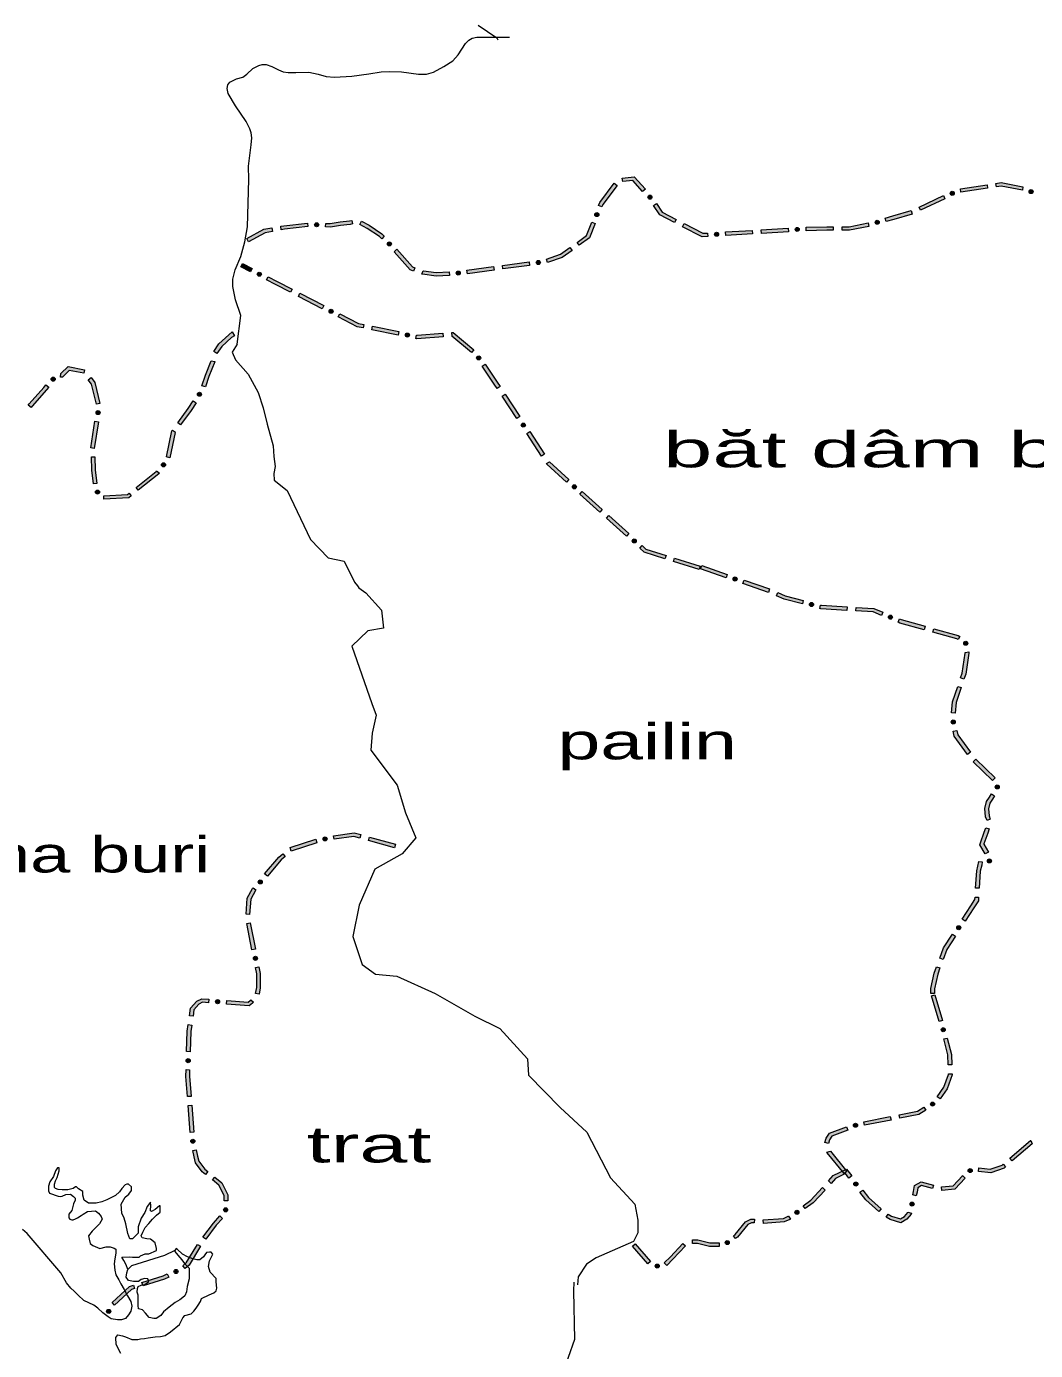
# Model space of a CAD drawing. Header units: metres. Extents: x -835890 to 1024355, y 79891 to 2211954.
# Drawn here: x -633414 to -520907, y 929278 to 1076855 of the extents above; entities that cross this region are included whole.
import ezdxf

# ---------------------------------------------------------------- set-up
doc = ezdxf.new("R2010")
doc.units = ezdxf.units.M
doc.header["$LTSCALE"] = 2200
for name, color, linetype, lineweight in [('18', 7, 'Continuous', 13), ('20', 7, 'Continuous', 13), ('36', 7, 'Continuous', 13), ('37', 7, 'Continuous', 13)]:
    doc.layers.add(name, color=color, linetype=linetype, lineweight=lineweight)

msp = doc.modelspace()

# ---------------------------------------------------------------- hatches: boundary and pattern name
at = {"layer": '37'}
for points in [[(-564711, 1058448), (-565802, 1059689), (-566934, 1059563), (-566978, 1059961), (-565639, 1060110), (-564411, 1058712)], [(-567565, 1059139), (-569151, 1057021), (-569263, 1056741), (-569634, 1056890), (-569503, 1057218), (-567886, 1059379)], [(-530390, 1058161, 1), (-529983, 1058353, 1)], [(-526252, 1058822), (-529218, 1058373), (-529278, 1058768), (-526312, 1059217)], [(-522377, 1058607), (-524754, 1059048), (-525263, 1058971), (-525323, 1059367), (-524747, 1059454), (-522304, 1059000)], [(-521615, 1058536, 1), (-521196, 1058370, 1)], [(-564050, 1057997, 1), (-563753, 1057659, 1)], [(-561166, 1054999), (-562808, 1055855), (-563488, 1056909), (-563152, 1057126), (-562529, 1056161), (-560981, 1055354)], [(-531006, 1057649), (-533718, 1056367), (-533889, 1056728), (-531176, 1058010)], [(-597044, 1054851), (-597316, 1054791), (-598397, 1054673), (-599522, 1054485), (-600067, 1054508), (-600050, 1054908), (-599546, 1054886), (-598452, 1055069), (-597382, 1055186), (-597131, 1055242)], [(-569903, 1055678, 1), (-569736, 1056096, 1)], [(-538775, 1054971, 1), (-538343, 1055095, 1)], [(-534661, 1055953), (-536718, 1055352), (-537543, 1055116), (-537653, 1055501), (-536829, 1055736), (-534773, 1056337)], [(-605983, 1054017), (-606808, 1053871), (-608648, 1052866), (-608840, 1053217), (-606942, 1054253), (-606053, 1054411)], [(-602033, 1054546), (-604646, 1054255), (-604998, 1054192), (-605068, 1054586), (-604703, 1054651), (-602077, 1054944)], [(-601282, 1054761, 1), (-600833, 1054741, 1)], [(-593799, 1053187), (-594055, 1053443), (-595418, 1054354), (-596246, 1054800), (-596056, 1055152), (-595211, 1054697), (-593800, 1053754), (-593516, 1053470)], [(-570004, 1054884), (-570643, 1053285), (-571774, 1052470), (-572008, 1052794), (-570971, 1053541), (-570376, 1055032)], [(-557449, 1053434), (-558087, 1053395), (-560279, 1054537), (-560094, 1054892), (-558001, 1053801), (-557473, 1053833)], [(-556687, 1053680, 1), (-556238, 1053707, 1)], [(-552458, 1053733), (-555453, 1053553), (-555477, 1053953), (-552482, 1054132)], [(-548465, 1053972), (-551460, 1053793), (-551484, 1054192), (-548489, 1054372)], [(-547704, 1054218, 1), (-547254, 1054245, 1)], [(-543481, 1054140), (-544169, 1054140), (-546474, 1054070), (-546486, 1054470), (-544175, 1054540), (-543481, 1054540)], [(-539484, 1054575), (-541655, 1054140), (-542481, 1054140), (-542481, 1054540), (-541695, 1054540), (-539563, 1054967)], [(-593110, 1052780, 1), (-592793, 1052461, 1)], [(-590258, 1049591), (-590621, 1049721), (-592424, 1051753), (-592125, 1052018), (-590390, 1050063), (-590123, 1049967)], [(-576568, 1050519, 1), (-576121, 1050578, 1)], [(-572586, 1051885), (-573674, 1051102), (-575305, 1050557), (-575432, 1050936), (-573858, 1051462), (-572819, 1052210)], [(-608433, 1049523), (-609512, 1050078), (-609329, 1050434), (-608250, 1049879)], [(-607652, 1049346, 1), (-607252, 1049141, 1)], [(-586256, 1049105), (-587739, 1049043), (-589257, 1049233), (-589316, 1049254), (-589181, 1049630), (-589164, 1049624), (-587723, 1049444), (-586272, 1049504)], [(-585490, 1049339, 1), (-585044, 1049398, 1)], [(-581275, 1049695), (-584249, 1049301), (-584302, 1049698), (-581327, 1050091)], [(-577310, 1050219), (-580284, 1049826), (-580336, 1050222), (-577362, 1050616)], [(-603989, 1047233), (-605652, 1048093), (-606654, 1048608), (-606471, 1048964), (-605468, 1048448), (-603805, 1047588)], [(-600436, 1045395), (-603100, 1046773), (-602917, 1047128), (-600252, 1045750)], [(-599655, 1045217, 1), (-599256, 1045010, 1)], [(-595883, 1043249), (-596540, 1043381), (-598659, 1044476), (-598475, 1044832), (-596407, 1043762), (-595804, 1043641)], [(-591960, 1042463), (-594902, 1043052), (-594823, 1043445), (-591882, 1042855)], [(-610565, 1042185), (-610570, 1042194), (-611647, 1041204), (-612201, 1040392), (-612531, 1040617), (-611952, 1041468), (-610474, 1042825), (-610219, 1042386)], [(-591161, 1042507, 1), (-590720, 1042418, 1)], [(-586955, 1042266), (-589891, 1042048), (-589999, 1042070), (-589921, 1042462), (-589866, 1042451), (-586985, 1042665)], [(-583786, 1040500), (-585987, 1042338), (-585958, 1042340), (-585987, 1042739), (-585855, 1042749), (-583530, 1040807)], [(-627006, 1038201), (-628640, 1038526), (-629409, 1037750), (-629619, 1037766), (-629591, 1038164), (-629564, 1038163), (-628773, 1038960), (-626928, 1038593)], [(-612417, 1039508), (-612422, 1039482), (-613079, 1037837), (-613467, 1036672), (-613846, 1036798), (-613455, 1037974), (-612808, 1039596), (-612810, 1039585)], [(-583122, 1040103, 1), (-582869, 1039731, 1)], [(-580921, 1036495), (-581251, 1036999), (-582598, 1038978), (-582267, 1039203), (-580919, 1037221), (-580587, 1036714)], [(-630583, 1037371, 1), (-630291, 1037713, 1)], [(-625605, 1034749), (-626167, 1037001), (-626526, 1037480), (-626205, 1037719), (-625799, 1037176), (-625217, 1034846)], [(-630934, 1036651), (-631176, 1036369), (-632793, 1034530), (-632897, 1034396), (-633213, 1034640), (-633102, 1034785), (-631478, 1036630), (-631239, 1036911)], [(-614247, 1035670, 1), (-614004, 1036049, 1)], [(-614497, 1034910), (-615058, 1034035), (-616224, 1032443), (-616546, 1032679), (-615388, 1034262), (-614834, 1035126)], [(-578730, 1033148), (-580374, 1035658), (-580039, 1035877), (-578396, 1033367)], [(-625400, 1034037, 1), (-625470, 1033593, 1)], [(-626252, 1029894), (-625787, 1032858), (-625392, 1032796), (-625857, 1029832)], [(-616814, 1031636), (-616830, 1031615), (-617423, 1028789), (-617815, 1028871), (-617203, 1031782), (-617137, 1031872)], [(-578138, 1032609, 1), (-577892, 1032233, 1)], [(-575992, 1028965), (-577635, 1031475), (-577300, 1031694), (-575657, 1029184)], [(-625947, 1025869), (-626137, 1027390), (-626181, 1028875), (-625781, 1028887), (-625737, 1027421), (-625550, 1025918)], [(-618589, 1027082), (-618666, 1026983), (-620946, 1025156), (-621196, 1025468), (-618953, 1027266), (-618905, 1027328)], [(-618272, 1027817, 1), (-617996, 1028173, 1)], [(-573197, 1026068), (-575395, 1028054), (-575444, 1028128), (-575109, 1028347), (-575088, 1028316), (-572929, 1026365)], [(-572487, 1025697, 1), (-572153, 1025395, 1)], [(-625632, 1025133, 1), (-625351, 1024781, 1)], [(-621726, 1024530), (-621995, 1024315), (-624774, 1024160), (-624797, 1024559), (-622146, 1024707), (-621976, 1024842)], [(-569486, 1022717), (-571712, 1024728), (-571444, 1025024), (-569218, 1023013)], [(-566518, 1020036), (-568744, 1022046), (-568476, 1022343), (-566250, 1020332)], [(-565809, 1019664, 1), (-565475, 1019363, 1)], [(-562227, 1017527), (-564547, 1018256), (-565033, 1018695), (-564765, 1018992), (-564344, 1018611), (-562107, 1017908)], [(-558411, 1016327), (-561273, 1017227), (-561153, 1017608), (-558291, 1016709)], [(-555417, 1015410), (-558253, 1016387), (-558123, 1016765), (-555287, 1015788)], [(-554619, 1015346, 1), (-554194, 1015200, 1)], [(-550690, 1013781), (-553526, 1014758), (-553396, 1015137), (-550559, 1014159)], [(-546902, 1012487), (-548936, 1013017), (-549786, 1013395), (-549624, 1013761), (-548803, 1013396), (-546801, 1012874)], [(-546102, 1012485, 1), (-545666, 1012371, 1)], [(-541938, 1011772), (-544835, 1011947), (-544967, 1011982), (-544866, 1012369), (-544771, 1012344), (-541913, 1012171)], [(-538085, 1011212), (-539014, 1011595), (-540939, 1011711), (-540915, 1012111), (-538923, 1011990), (-537933, 1011582)], [(-537292, 1011102, 1), (-536876, 1010931, 1)], [(-533331, 1009616), (-536028, 1010365), (-536236, 1010451), (-536084, 1010821), (-535898, 1010744), (-533224, 1010001)], [(-529545, 1008522), (-529677, 1008601), (-532367, 1009348), (-532260, 1009734), (-529518, 1008972), (-529340, 1008865)], [(-528724, 1008330, 1), (-528661, 1007885, 1)], [(-529262, 1004238), (-529086, 1004767), (-528739, 1007020), (-528749, 1007089), (-528353, 1007146), (-528335, 1007017), (-528695, 1004673), (-528882, 1004112)], [(-530261, 1000341), (-530148, 1001579), (-529578, 1003290), (-529199, 1003163), (-529754, 1001496), (-529863, 1000305)], [(-530120, 999552, 1), (-530032, 999110, 1)], [(-528479, 995719), (-529962, 997742), (-530076, 998311), (-529684, 998390), (-529587, 997907), (-528156, 995956)], [(-525696, 992813), (-527844, 994907), (-527565, 995194), (-525417, 993099)], [(-525091, 992305, 1), (-525257, 991887, 1)], [(-526314, 988355), (-526487, 988764), (-526551, 989701), (-526377, 990457), (-526024, 990965), (-525809, 991318), (-525467, 991110), (-525689, 990747), (-526005, 990292), (-526148, 989669), (-526092, 988858), (-525946, 988510)], [(-526509, 984638), (-527099, 985632), (-527046, 985865), (-526619, 987052), (-526462, 987548), (-526080, 987426), (-526240, 986924), (-526661, 985752), (-526674, 985698), (-526165, 984842)], [(-601031, 985883), (-603884, 984954), (-604008, 985334), (-601155, 986263)], [(-600347, 986272, 1), (-599902, 986338, 1)], [(-596241, 986393), (-596914, 986581), (-599106, 986255), (-599165, 986650), (-596889, 986989), (-596133, 986779)], [(-592388, 985318), (-595278, 986125), (-595170, 986510), (-592281, 985704)], [(-604576, 984347), (-605008, 983973), (-606550, 982139), (-606857, 982396), (-605293, 984255), (-604838, 984650)], [(-527585, 980822), (-527461, 982754), (-527218, 983792), (-526839, 983756), (-526877, 983358), (-526908, 983361), (-527064, 982695), (-527186, 980796)], [(-526007, 984063, 1), (-526104, 983624, 1)], [(-607492, 981330, 1), (-607202, 981674, 1)], [(-607838, 980608), (-607891, 980545), (-608411, 979579), (-608531, 977890), (-608930, 977918), (-608804, 979693), (-608224, 980771), (-608144, 980865)], [(-529090, 977350), (-528111, 978851), (-527668, 979540), (-527650, 979824), (-527251, 979798), (-527276, 979411), (-527776, 978634), (-528754, 977131)], [(-608465, 976954), (-607883, 974011), (-608275, 973933), (-608857, 976876)], [(-531591, 972996), (-531163, 974169), (-530182, 975674), (-529846, 975456), (-530803, 973989), (-531216, 972859)], [(-529345, 976591, 1), (-529591, 976214, 1)], [(-607841, 972770, 1), (-607929, 973212, 1)], [(-607495, 972049), (-607347, 971300), (-607347, 969689), (-607472, 969000), (-607865, 969071), (-607747, 969725), (-607747, 971261), (-607887, 971971)], [(-532571, 969073), (-532571, 969627), (-532197, 971340), (-531935, 972057), (-531559, 971919), (-531812, 971228), (-532171, 969584), (-532171, 969073)], [(-613113, 968037), (-613791, 968088), (-614179, 967894), (-614742, 967260), (-614845, 966537), (-615241, 966593), (-615121, 967436), (-614427, 968217), (-613871, 968495), (-613083, 968436)], [(-612325, 968178, 1), (-611876, 968143, 1)], [(-608088, 968108), (-608196, 967987), (-608586, 967693), (-611119, 967885), (-611089, 968284), (-608706, 968104), (-608468, 968282), (-608387, 968374)], [(-531652, 965935), (-532503, 968812), (-532119, 968926), (-531268, 966049)], [(-614986, 965547), (-615085, 964853), (-615156, 962577), (-615556, 962590), (-615484, 964888), (-615382, 965603)], [(-531252, 965246, 1), (-531141, 964809, 1)], [(-530652, 961109), (-530692, 962223), (-531145, 964009), (-530757, 964107), (-530293, 962280), (-530253, 961123)], [(-615394, 961359, 1), (-615380, 961809, 1)], [(-615219, 960578), (-615242, 959842), (-615068, 957607), (-615467, 957576), (-615642, 959833), (-615618, 960591)], [(-531879, 957571), (-531117, 958646), (-530615, 960053), (-530617, 960110), (-530217, 960124), (-530213, 959991), (-530759, 958460), (-531553, 957340)], [(-614990, 956610), (-614758, 953619), (-615157, 953588), (-615389, 956579)], [(-536116, 955552), (-534051, 955962), (-533349, 956392), (-533140, 956051), (-533903, 955584), (-536038, 955160)], [(-532199, 956861, 1), (-532583, 956626, 1)], [(-540039, 954772), (-537097, 955357), (-537019, 954965), (-539961, 954380)], [(-544381, 952458), (-544249, 952946), (-543881, 953498), (-541987, 954214), (-541846, 953839), (-543619, 953170), (-543880, 952778), (-543995, 952353)], [(-540770, 954459, 1), (-541191, 954300, 1)], [(-614821, 952388, 1), (-614905, 952830, 1)], [(-521293, 952326), (-521272, 952333), (-523494, 950404), (-523756, 950706), (-521474, 952687), (-521420, 952705)], [(-614479, 951664), (-614343, 950955), (-614197, 950370), (-613530, 949479), (-613202, 949220), (-613450, 948906), (-613819, 949198), (-614566, 950195), (-614734, 950869), (-614872, 951589)], [(-542238, 948995), (-544140, 951297), (-544167, 951389), (-543783, 951502), (-543779, 951489), (-541929, 949250)], [(-541716, 948500), (-542105, 948999), (-543206, 948454), (-543701, 947909), (-543997, 948178), (-543451, 948779), (-541990, 949503), (-541401, 948746)], [(-528353, 949175, 1), (-528035, 949494, 1)], [(-524249, 949748), (-524419, 949600), (-525906, 949075), (-527263, 949226), (-527219, 949624), (-525953, 949483), (-524624, 949952), (-524511, 950050)], [(-612418, 948598), (-611630, 947974), (-610960, 946633), (-610960, 945954), (-611360, 945954), (-611360, 946539), (-611948, 947715), (-612666, 948285)], [(-541082, 948011, 1), (-540806, 947656, 1)], [(-532406, 947319), (-533608, 947655), (-534031, 947414), (-534102, 946918), (-534215, 946507), (-534601, 946614), (-534494, 947000), (-534399, 947664), (-533662, 948086), (-532298, 947704)], [(-528760, 948486), (-528768, 948477), (-529894, 947265), (-531362, 947111), (-531404, 947509), (-530085, 947647), (-529056, 948755), (-529043, 948769)], [(-544374, 947169), (-545681, 945732), (-546578, 945095), (-546810, 945421), (-545947, 946033), (-544670, 947438)], [(-538373, 944759), (-539830, 946077), (-540488, 946922), (-540172, 947167), (-539536, 946350), (-538105, 945056)], [(-611230, 944732, 1), (-611192, 945180, 1)], [(-547693, 944549, 1), (-547326, 944809, 1)], [(-534747, 944579), (-534779, 944462), (-535244, 943904), (-535931, 943511), (-537116, 943876), (-537544, 944148), (-537329, 944486), (-536947, 944243), (-535979, 943945), (-535505, 944215), (-535142, 944651), (-535132, 944686)], [(-534734, 945379, 1), (-534614, 945813, 1)], [(-611546, 944000), (-612264, 943233), (-613420, 941690), (-613740, 941930), (-612571, 943491), (-611838, 944273)], [(-552266, 943506), (-552567, 943525), (-552978, 943320), (-554126, 941925), (-554356, 941752), (-554596, 942072), (-554404, 942217), (-553232, 943639), (-552649, 943931), (-552241, 943906)], [(-548209, 943937), (-548284, 943884), (-548915, 943614), (-551241, 943448), (-551269, 943847), (-549010, 944008), (-548481, 944235), (-548441, 944263)], [(-556198, 940877), (-556253, 940877), (-557272, 940877), (-558598, 941208), (-559157, 941208), (-559157, 941608), (-558548, 941608), (-557223, 941277), (-556253, 941277), (-556198, 941277)], [(-613995, 940896), (-615288, 938787), (-615735, 938403), (-615996, 938707), (-615596, 939050), (-614335, 941105)], [(-564140, 938925), (-565845, 940922), (-565540, 941182), (-563836, 939184)], [(-559929, 940929), (-561329, 939446), (-562012, 938763), (-562295, 939046), (-561616, 939725), (-560220, 941204)], [(-555456, 941177, 1), (-555096, 941447, 1)], [(-563308, 938731, 1), (-562864, 938657, 1)], [(-617556, 937471), (-618039, 937238), (-620413, 936479), (-620535, 936861), (-618187, 937611), (-617730, 937831)], [(-616945, 937987, 1), (-616540, 938183, 1)], [(-621366, 936175), (-621702, 936068), (-623584, 934334), (-623855, 934629), (-621908, 936422), (-621487, 936556)], [(-624364, 933443, 1), (-624133, 933829, 1)]]:
    msp.add_hatch(color=256, dxfattribs=at).paths.add_polyline_path(points)

# ---------------------------------------------------------------- linework, layer by layer
at = {"layer": '18'}
for points in [[(-630168, 949298), (-630396, 948668), (-630796, 948095), (-630968, 947579), (-630968, 947063), (-630854, 946834), (-629882, 946490), (-629654, 946433), (-629425, 946490), (-629025, 946662), (-628511, 946720), (-628168, 946433), (-627996, 946261), (-627996, 946032), (-628168, 945631), (-628339, 944886), (-628682, 944485), (-628682, 944084), (-628568, 943912), (-628339, 943855), (-628225, 943855), (-627939, 943969), (-627711, 944084), (-627311, 944313), (-627082, 944485), (-626625, 944772), (-625711, 944829), (-625368, 944600), (-625082, 944199), (-624968, 943912), (-625253, 943396), (-626082, 942594), (-626482, 942079), (-626425, 941678), (-626311, 941219), (-626025, 940990), (-625225, 940646), (-624539, 940818), (-624082, 940818), (-623625, 940703), (-623453, 940589), (-623453, 940131), (-623568, 939500), (-623625, 938927), (-623568, 938240), (-623453, 937724), (-623111, 937151), (-622882, 936693), (-622539, 936062), (-622139, 935375), (-621796, 934745), (-621682, 934229), (-621796, 933656), (-622025, 933255), (-622368, 932854), (-622825, 932682), (-623282, 932682), (-623968, 932797), (-624311, 933026), (-624882, 933484), (-625453, 934000), (-625911, 934344), (-627025, 934859), (-627654, 935432), (-628111, 935891), (-628454, 936234), (-628968, 936807), (-629596, 937953), (-633339, 942308), (-633854, 942766)], [(-618939, 932854), (-619225, 932854), (-619739, 932968), (-620139, 933427), (-620482, 933828), (-620768, 933885), (-620939, 933942), (-620968, 934286), (-620968, 935432), (-621082, 935776), (-621025, 936177), (-620968, 936406), (-620625, 936578), (-620225, 936635), (-619768, 936979), (-619882, 937266), (-620225, 937323), (-620625, 937208), (-620910, 936979), (-621482, 936979), (-622053, 937094), (-622282, 937438), (-622225, 937953), (-622110, 938297), (-622282, 938813), (-622568, 939328), (-622796, 939672), (-621939, 939729), (-621596, 939672), (-620853, 939672), (-620682, 939844), (-620168, 940073), (-619768, 940073), (-618910, 940417), (-618910, 940646), (-619082, 941276), (-619596, 941678), (-619996, 941735), (-620510, 941849), (-620625, 942079), (-620453, 942480), (-620168, 942995), (-619768, 943454), (-619368, 943912), (-618910, 944370), (-618510, 944714), (-618510, 945402), (-618568, 945402), (-619082, 945001), (-619482, 944772), (-619596, 944829), (-619596, 944886), (-619539, 945459), (-619596, 945803), (-619939, 945345), (-620225, 944657), (-620625, 944027), (-620968, 943053), (-620968, 942365), (-621596, 941735), (-621882, 941735), (-622110, 942308), (-622339, 943396), (-622510, 944027), (-622796, 944600), (-622853, 945574), (-622396, 946376), (-621996, 946720), (-621710, 947121), (-621710, 947522), (-622053, 947808), (-622225, 947808), (-622396, 947751), (-622796, 947350), (-623025, 946949), (-623482, 946548), (-623939, 946319), (-624453, 946089), (-625025, 945860), (-625653, 945688), (-626111, 945688), (-626511, 945688), (-626968, 946032), (-627139, 946605), (-627139, 947006), (-627596, 947293), (-627825, 947522), (-627939, 947522), (-628225, 947350), (-628796, 947178), (-629425, 947178), (-629882, 947235), (-630168, 947350), (-630282, 947464), (-630282, 947808), (-630168, 948209), (-629996, 948553), (-629768, 949298), (-629768, 949642), (-629939, 949642), (-630168, 949298)], [(-622882, 928958), (-623396, 929932), (-623453, 930734), (-623225, 931020), (-622710, 930906), (-622368, 930791), (-621682, 930505), (-620996, 930505), (-620710, 930562), (-620253, 930619), (-619853, 930677), (-619053, 930791), (-618482, 930848), (-617967, 930963), (-617339, 931364), (-616367, 932166), (-615967, 932911), (-615739, 933198), (-615053, 933369), (-614767, 933656), (-614482, 934000), (-614253, 934344), (-614025, 934745), (-613910, 935088), (-613053, 935489), (-612539, 935719), (-612253, 935948), (-612196, 936234), (-612253, 936922), (-612253, 937323), (-612939, 938011), (-613110, 938641), (-612996, 939271), (-612882, 939500), (-612653, 940016), (-612824, 940245), (-612996, 940245), (-613339, 940188), (-613510, 939959), (-613682, 939729), (-614082, 939386), (-614425, 939386), (-614882, 939500), (-615453, 939729), (-616025, 940016), (-616596, 940589), (-616710, 940646), (-616882, 940417), (-616882, 940302), (-616539, 939901), (-616082, 939386), (-615796, 938985), (-615282, 938469), (-615282, 937266), (-615510, 936406), (-615567, 935833), (-615739, 935375), (-615967, 935203), (-616310, 934917), (-616825, 934630), (-617510, 934114), (-618139, 933599), (-618425, 933198), (-618939, 932854)]]:
    msp.add_lwpolyline(points, dxfattribs=at)
msp.add_lwpolyline([(-622119, 938323), (-621667, 938739), (-617974, 939919), (-616848, 940462), (-616882, 940417), (-616882, 940302), (-616539, 939901), (-616082, 939386), (-615796, 938985), (-615282, 938469), (-615282, 937266), (-615510, 936406), (-615567, 935833), (-615739, 935375), (-615967, 935203), (-616310, 934917), (-616825, 934630), (-617510, 934114), (-618139, 933599), (-618425, 933198), (-618939, 932854), (-619225, 932854), (-619739, 932968), (-620139, 933427), (-620482, 933828), (-620768, 933885), (-620939, 933942), (-620968, 934286), (-620968, 935432), (-621082, 935776), (-621025, 936177), (-620968, 936406), (-620625, 936578), (-620225, 936635), (-619768, 936979), (-619882, 937266), (-620225, 937323), (-620625, 937208), (-620910, 936979), (-621482, 936979), (-622053, 937094), (-622282, 937438), (-622225, 937953), (-622110, 938297)], close=True, dxfattribs=at)
at = {"layer": '36'}
for points in [[(-583066, 1076987), (-580979, 1075594), (-580841, 1075353)], [(-609904, 1041448), (-609511, 1044623), (-610100, 1046392), (-610408, 1047879), (-610408, 1048674), (-610139, 1049739), (-609498, 1051200), (-609062, 1052867), (-608768, 1054521), (-608634, 1059808), (-608649, 1061295), (-608349, 1063659), (-608294, 1064427), (-608371, 1064986), (-608524, 1065451), (-608909, 1066272), (-610117, 1068019), (-610916, 1069401), (-611035, 1069952), (-610964, 1070336), (-610724, 1070648), (-609981, 1071007), (-609286, 1071223), (-608843, 1071523), (-608172, 1072170), (-607502, 1072505), (-607118, 1072625), (-606687, 1072625), (-606040, 1072385), (-605321, 1072026), (-604794, 1071786), (-604219, 1071714), (-603369, 1071726), (-601931, 1071750), (-600877, 1071534), (-600014, 1071295), (-599080, 1071199), (-597151, 1071307), (-595258, 1071570), (-593869, 1071810), (-592958, 1071834), (-591605, 1071798), (-589688, 1071558), (-588801, 1071558), (-588035, 1071774), (-586861, 1072397), (-585866, 1073009), (-585267, 1073680), (-584453, 1074974), (-584093, 1075334), (-583710, 1075550), (-583183, 1075646), (-581937, 1075646), (-579572, 1075646)], [(-609904, 1041448), (-610484, 1040558), (-610090, 1039710), (-608705, 1038112), (-607574, 1036045), (-607008, 1034348), (-606585, 1032531), (-605910, 1030112), (-605844, 1028912), (-605668, 1027820), (-605849, 1027032), (-605789, 1026305), (-604362, 1025144), (-601753, 1019688)], [(-601753, 1019688), (-599790, 1017646), (-597993, 1017246), (-596835, 1014922)], [(-596835, 1014922), (-596519, 1014505), (-596364, 1014282), (-595581, 1013722), (-593816, 1011801), (-593602, 1009809), (-595347, 1009510), (-597148, 1007789), (-594909, 1001408), (-594405, 1000085), (-594876, 998082), (-595013, 996198), (-592068, 992310), (-591165, 989210), (-590006, 986408), (-591537, 984639), (-594573, 982936), (-596302, 978906), (-597036, 975436), (-595990, 972291), (-594506, 971225), (-592132, 970988), (-587856, 969055), (-583436, 966529), (-580637, 965185), (-577558, 961790), (-577445, 959987), (-573906, 956365), (-570952, 953606), (-568310, 948522), (-565600, 945574), (-565247, 943805), (-565247, 942390), (-565718, 941446), (-569900, 939618), (-570960, 938911), (-571903, 937496), (-571960, 936615)], [(-572372, 936914), (-572436, 935921), (-572318, 930496), (-573732, 926486), (-573791, 923007), (-574497, 920648), (-574733, 918997), (-574733, 917228), (-574380, 915223), (-569785, 907912), (-567959, 904432), (-564660, 887922), (-562245, 881612), (-557297, 874536), (-554234, 869819), (-553468, 866576), (-552762, 856905), (-552737, 855962)]]:
    msp.add_lwpolyline(points, dxfattribs=at)
at = {"layer": '37'}
for points in [[(-564711, 1058448), (-565802, 1059689), (-566934, 1059563), (-566978, 1059961), (-565639, 1060110), (-564411, 1058712)], [(-567565, 1059139), (-569151, 1057021), (-569263, 1056741), (-569634, 1056890), (-569503, 1057218), (-567886, 1059379)], [(-526252, 1058822), (-529218, 1058373), (-529278, 1058768), (-526312, 1059217)], [(-522377, 1058607), (-524754, 1059048), (-525263, 1058971), (-525323, 1059367), (-524747, 1059454), (-522304, 1059000)], [(-561166, 1054999), (-562808, 1055855), (-563488, 1056909), (-563152, 1057126), (-562529, 1056161), (-560981, 1055354)], [(-531006, 1057649), (-533718, 1056367), (-533889, 1056728), (-531176, 1058010)], [(-597044, 1054851), (-597316, 1054791), (-598397, 1054673), (-599522, 1054485), (-600067, 1054508), (-600050, 1054908), (-599546, 1054886), (-598452, 1055069), (-597382, 1055186), (-597131, 1055242)], [(-534661, 1055953), (-536718, 1055352), (-537543, 1055116), (-537653, 1055501), (-536829, 1055736), (-534773, 1056337)], [(-605983, 1054017), (-606808, 1053871), (-608648, 1052866), (-608840, 1053217), (-606942, 1054253), (-606053, 1054411)], [(-602033, 1054546), (-604646, 1054255), (-604998, 1054192), (-605068, 1054586), (-604703, 1054651), (-602077, 1054944)], [(-593799, 1053187), (-594055, 1053443), (-595418, 1054354), (-596246, 1054800), (-596056, 1055152), (-595211, 1054697), (-593800, 1053754), (-593516, 1053470)], [(-570004, 1054884), (-570643, 1053285), (-571774, 1052470), (-572008, 1052794), (-570971, 1053541), (-570376, 1055032)], [(-557449, 1053434), (-558087, 1053395), (-560279, 1054537), (-560094, 1054892), (-558001, 1053801), (-557473, 1053833)], [(-552458, 1053733), (-555453, 1053553), (-555477, 1053953), (-552482, 1054132)], [(-548465, 1053972), (-551460, 1053793), (-551484, 1054192), (-548489, 1054372)], [(-543481, 1054140), (-544169, 1054140), (-546474, 1054070), (-546486, 1054470), (-544175, 1054540), (-543481, 1054540)], [(-539484, 1054575), (-541655, 1054140), (-542481, 1054140), (-542481, 1054540), (-541695, 1054540), (-539563, 1054967)], [(-590258, 1049591), (-590621, 1049721), (-592424, 1051753), (-592125, 1052018), (-590390, 1050063), (-590123, 1049967)], [(-572586, 1051885), (-573674, 1051102), (-575305, 1050557), (-575432, 1050936), (-573858, 1051462), (-572819, 1052210)], [(-608433, 1049523), (-609512, 1050078), (-609329, 1050434), (-608250, 1049879)], [(-586256, 1049105), (-587739, 1049043), (-589257, 1049233), (-589316, 1049254), (-589181, 1049630), (-589164, 1049624), (-587723, 1049444), (-586272, 1049504)], [(-581275, 1049695), (-584249, 1049301), (-584302, 1049698), (-581327, 1050091)], [(-577310, 1050219), (-580284, 1049826), (-580336, 1050222), (-577362, 1050616)], [(-603989, 1047233), (-605652, 1048093), (-606654, 1048608), (-606471, 1048964), (-605468, 1048448), (-603805, 1047588)], [(-600436, 1045395), (-603100, 1046773), (-602917, 1047128), (-600252, 1045750)], [(-595883, 1043249), (-596540, 1043381), (-598659, 1044476), (-598475, 1044832), (-596407, 1043762), (-595804, 1043641)], [(-591960, 1042463), (-594902, 1043052), (-594823, 1043445), (-591882, 1042855)], [(-610565, 1042185), (-610570, 1042194), (-611647, 1041204), (-612201, 1040392), (-612531, 1040617), (-611952, 1041468), (-610474, 1042825), (-610219, 1042386)], [(-586955, 1042266), (-589891, 1042048), (-589999, 1042070), (-589921, 1042462), (-589866, 1042451), (-586985, 1042665)], [(-583786, 1040500), (-585987, 1042338), (-585958, 1042340), (-585987, 1042739), (-585855, 1042749), (-583530, 1040807)], [(-627006, 1038201), (-628640, 1038526), (-629409, 1037750), (-629619, 1037766), (-629591, 1038164), (-629564, 1038163), (-628773, 1038960), (-626928, 1038593)], [(-612417, 1039508), (-612422, 1039482), (-613079, 1037837), (-613467, 1036672), (-613846, 1036798), (-613455, 1037974), (-612808, 1039596), (-612810, 1039585)], [(-580921, 1036495), (-581251, 1036999), (-582598, 1038978), (-582267, 1039203), (-580919, 1037221), (-580587, 1036714)], [(-625605, 1034749), (-626167, 1037001), (-626526, 1037480), (-626205, 1037719), (-625799, 1037176), (-625217, 1034846)], [(-630934, 1036651), (-631176, 1036369), (-632793, 1034530), (-632897, 1034396), (-633213, 1034640), (-633102, 1034785), (-631478, 1036630), (-631239, 1036911)], [(-614497, 1034910), (-615058, 1034035), (-616224, 1032443), (-616546, 1032679), (-615388, 1034262), (-614834, 1035126)], [(-578730, 1033148), (-580374, 1035658), (-580039, 1035877), (-578396, 1033367)], [(-626252, 1029894), (-625787, 1032858), (-625392, 1032796), (-625857, 1029832)], [(-616814, 1031636), (-616830, 1031615), (-617423, 1028789), (-617815, 1028871), (-617203, 1031782), (-617137, 1031872)], [(-575992, 1028965), (-577635, 1031475), (-577300, 1031694), (-575657, 1029184)], [(-625947, 1025869), (-626137, 1027390), (-626181, 1028875), (-625781, 1028887), (-625737, 1027421), (-625550, 1025918)], [(-618589, 1027082), (-618666, 1026983), (-620946, 1025156), (-621196, 1025468), (-618953, 1027266), (-618905, 1027328)], [(-573197, 1026068), (-575395, 1028054), (-575444, 1028128), (-575109, 1028347), (-575088, 1028316), (-572929, 1026365)], [(-621726, 1024530), (-621995, 1024315), (-624774, 1024160), (-624797, 1024559), (-622146, 1024707), (-621976, 1024842)], [(-569486, 1022717), (-571712, 1024728), (-571444, 1025024), (-569218, 1023013)], [(-566518, 1020036), (-568744, 1022046), (-568476, 1022343), (-566250, 1020332)], [(-562227, 1017527), (-564547, 1018256), (-565033, 1018695), (-564765, 1018992), (-564344, 1018611), (-562107, 1017908)], [(-558411, 1016327), (-561273, 1017227), (-561153, 1017608), (-558291, 1016709)], [(-555417, 1015410), (-558253, 1016387), (-558123, 1016765), (-555287, 1015788)], [(-550690, 1013781), (-553526, 1014758), (-553396, 1015137), (-550559, 1014159)], [(-546902, 1012487), (-548936, 1013017), (-549786, 1013395), (-549624, 1013761), (-548803, 1013396), (-546801, 1012874)], [(-541938, 1011772), (-544835, 1011947), (-544967, 1011982), (-544866, 1012369), (-544771, 1012344), (-541913, 1012171)], [(-538085, 1011212), (-539014, 1011595), (-540939, 1011711), (-540915, 1012111), (-538923, 1011990), (-537933, 1011582)], [(-533331, 1009616), (-536028, 1010365), (-536236, 1010451), (-536084, 1010821), (-535898, 1010744), (-533224, 1010001)], [(-529545, 1008522), (-529677, 1008601), (-532367, 1009348), (-532260, 1009734), (-529518, 1008972), (-529340, 1008865)], [(-529262, 1004238), (-529086, 1004767), (-528739, 1007020), (-528749, 1007089), (-528353, 1007146), (-528335, 1007017), (-528695, 1004673), (-528882, 1004112)], [(-530261, 1000341), (-530148, 1001579), (-529578, 1003290), (-529199, 1003163), (-529754, 1001496), (-529863, 1000305)], [(-528479, 995719), (-529962, 997742), (-530076, 998311), (-529684, 998390), (-529587, 997907), (-528156, 995956)], [(-525696, 992813), (-527844, 994907), (-527565, 995194), (-525417, 993099)], [(-526314, 988355), (-526487, 988764), (-526551, 989701), (-526377, 990457), (-526024, 990965), (-525809, 991318), (-525467, 991110), (-525689, 990747), (-526005, 990292), (-526148, 989669), (-526092, 988858), (-525946, 988510)], [(-526509, 984638), (-527099, 985632), (-527046, 985865), (-526619, 987052), (-526462, 987548), (-526080, 987426), (-526240, 986924), (-526661, 985752), (-526674, 985698), (-526165, 984842)], [(-601031, 985883), (-603884, 984954), (-604008, 985334), (-601155, 986263)], [(-596241, 986393), (-596914, 986581), (-599106, 986255), (-599165, 986650), (-596889, 986989), (-596133, 986779)], [(-592388, 985318), (-595278, 986125), (-595170, 986510), (-592281, 985704)], [(-604576, 984347), (-605008, 983973), (-606550, 982139), (-606857, 982396), (-605293, 984255), (-604838, 984650)], [(-527585, 980822), (-527461, 982754), (-527218, 983792), (-526839, 983756), (-526877, 983358), (-526908, 983361), (-527064, 982695), (-527186, 980796)], [(-607838, 980608), (-607891, 980545), (-608411, 979579), (-608531, 977890), (-608930, 977918), (-608804, 979693), (-608224, 980771), (-608144, 980865)], [(-529090, 977350), (-528111, 978851), (-527668, 979540), (-527650, 979824), (-527251, 979798), (-527276, 979411), (-527776, 978634), (-528754, 977131)], [(-608465, 976954), (-607883, 974011), (-608275, 973933), (-608857, 976876)], [(-531591, 972996), (-531163, 974169), (-530182, 975674), (-529846, 975456), (-530803, 973989), (-531216, 972859)], [(-607495, 972049), (-607347, 971300), (-607347, 969689), (-607472, 969000), (-607865, 969071), (-607747, 969725), (-607747, 971261), (-607887, 971971)], [(-532571, 969073), (-532571, 969627), (-532197, 971340), (-531935, 972057), (-531559, 971919), (-531812, 971228), (-532171, 969584), (-532171, 969073)], [(-613113, 968037), (-613791, 968088), (-614179, 967894), (-614742, 967260), (-614845, 966537), (-615241, 966593), (-615121, 967436), (-614427, 968217), (-613871, 968495), (-613083, 968436)], [(-608088, 968108), (-608196, 967987), (-608586, 967693), (-611119, 967885), (-611089, 968284), (-608706, 968104), (-608468, 968282), (-608387, 968374)], [(-531652, 965935), (-532503, 968812), (-532119, 968926), (-531268, 966049)], [(-614986, 965547), (-615085, 964853), (-615156, 962577), (-615556, 962590), (-615484, 964888), (-615382, 965603)], [(-530652, 961109), (-530692, 962223), (-531145, 964009), (-530757, 964107), (-530293, 962280), (-530253, 961123)], [(-615219, 960578), (-615242, 959842), (-615068, 957607), (-615467, 957576), (-615642, 959833), (-615618, 960591)], [(-531879, 957571), (-531117, 958646), (-530615, 960053), (-530617, 960110), (-530217, 960124), (-530213, 959991), (-530759, 958460), (-531553, 957340)], [(-614990, 956610), (-614758, 953619), (-615157, 953588), (-615389, 956579)], [(-536116, 955552), (-534051, 955962), (-533349, 956392), (-533140, 956051), (-533903, 955584), (-536038, 955160)], [(-540039, 954772), (-537097, 955357), (-537019, 954965), (-539961, 954380)], [(-544381, 952458), (-544249, 952946), (-543881, 953498), (-541987, 954214), (-541846, 953839), (-543619, 953170), (-543880, 952778), (-543995, 952353)], [(-521293, 952326), (-521272, 952333), (-523494, 950404), (-523756, 950706), (-521474, 952687), (-521420, 952705)], [(-614479, 951664), (-614343, 950955), (-614197, 950370), (-613530, 949479), (-613202, 949220), (-613450, 948906), (-613819, 949198), (-614566, 950195), (-614734, 950869), (-614872, 951589)], [(-542238, 948995), (-544140, 951297), (-544167, 951389), (-543783, 951502), (-543779, 951489), (-541929, 949250)], [(-541716, 948500), (-542105, 948999), (-543206, 948454), (-543701, 947909), (-543997, 948178), (-543451, 948779), (-541990, 949503), (-541401, 948746)], [(-524249, 949748), (-524419, 949600), (-525906, 949075), (-527263, 949226), (-527219, 949624), (-525953, 949483), (-524624, 949952), (-524511, 950050)], [(-612418, 948598), (-611630, 947974), (-610960, 946633), (-610960, 945954), (-611360, 945954), (-611360, 946539), (-611948, 947715), (-612666, 948285)], [(-532406, 947319), (-533608, 947655), (-534031, 947414), (-534102, 946918), (-534215, 946507), (-534601, 946614), (-534494, 947000), (-534399, 947664), (-533662, 948086), (-532298, 947704)], [(-528760, 948486), (-528768, 948477), (-529894, 947265), (-531362, 947111), (-531404, 947509), (-530085, 947647), (-529056, 948755), (-529043, 948769)], [(-544374, 947169), (-545681, 945732), (-546578, 945095), (-546810, 945421), (-545947, 946033), (-544670, 947438)], [(-538373, 944759), (-539830, 946077), (-540488, 946922), (-540172, 947167), (-539536, 946350), (-538105, 945056)], [(-534747, 944579), (-534779, 944462), (-535244, 943904), (-535931, 943511), (-537116, 943876), (-537544, 944148), (-537329, 944486), (-536947, 944243), (-535979, 943945), (-535505, 944215), (-535142, 944651), (-535132, 944686)], [(-611546, 944000), (-612264, 943233), (-613420, 941690), (-613740, 941930), (-612571, 943491), (-611838, 944273)], [(-552266, 943506), (-552567, 943525), (-552978, 943320), (-554126, 941925), (-554356, 941752), (-554596, 942072), (-554404, 942217), (-553232, 943639), (-552649, 943931), (-552241, 943906)], [(-548209, 943937), (-548284, 943884), (-548915, 943614), (-551241, 943448), (-551269, 943847), (-549010, 944008), (-548481, 944235), (-548441, 944263)], [(-556198, 940877), (-556253, 940877), (-557272, 940877), (-558598, 941208), (-559157, 941208), (-559157, 941608), (-558548, 941608), (-557223, 941277), (-556253, 941277), (-556198, 941277)], [(-613995, 940896), (-615288, 938787), (-615735, 938403), (-615996, 938707), (-615596, 939050), (-614335, 941105)], [(-564140, 938925), (-565845, 940922), (-565540, 941182), (-563836, 939184)], [(-559929, 940929), (-561329, 939446), (-562012, 938763), (-562295, 939046), (-561616, 939725), (-560220, 941204)], [(-617556, 937471), (-618039, 937238), (-620413, 936479), (-620535, 936861), (-618187, 937611), (-617730, 937831)], [(-621366, 936175), (-621702, 936068), (-623584, 934334), (-623855, 934629), (-621908, 936422), (-621487, 936556)]]:
    msp.add_lwpolyline(points, close=True, dxfattribs=at)
for centre in [(-530187, 1058257), (-521406, 1058453), (-563901, 1057828), (-569819, 1055887), (-538559, 1055033), (-601058, 1054751), (-556463, 1053693), (-547479, 1054232), (-592952, 1052621), (-576344, 1050549), (-607452, 1049244), (-585267, 1049368), (-599456, 1045113), (-590941, 1042462), (-582995, 1039917), (-630437, 1037542), (-614125, 1035860), (-625435, 1033815), (-578015, 1032421), (-618134, 1027995), (-572320, 1025546), (-625492, 1024957), (-565642, 1019514), (-554406, 1015273), (-545884, 1012428), (-537084, 1011016), (-528693, 1008107), (-530076, 999331), (-525174, 992096), (-600124, 986305), (-526055, 983844), (-607347, 981502), (-529468, 976403), (-607885, 972991), (-612101, 968160), (-531197, 965028), (-615387, 961584), (-532391, 956743), (-540981, 954380), (-614863, 952609), (-528194, 949335), (-540944, 947834), (-611211, 944956), (-547510, 944679), (-534674, 945596), (-555276, 941312), (-563086, 938694), (-616743, 938085), (-624249, 933636)]:
    msp.add_circle(centre, 225, dxfattribs=at)

# ---------------------------------------------------------------- texts
at = {"layer": '20'}
for s, width, p in [('băt dâm bâng', 1.85, (-562444, 1027717)), ('pailin', 1.6, (-574193, 995170)), ('chantha buri', 1.5, (-657093, 982559)), ('trat', 1.8, (-602185, 950239))]:
    msp.add_text(s, height=4000, dxfattribs=dict(at, width=width)).set_placement(p)

doc.saveas('drawing.dxf')
